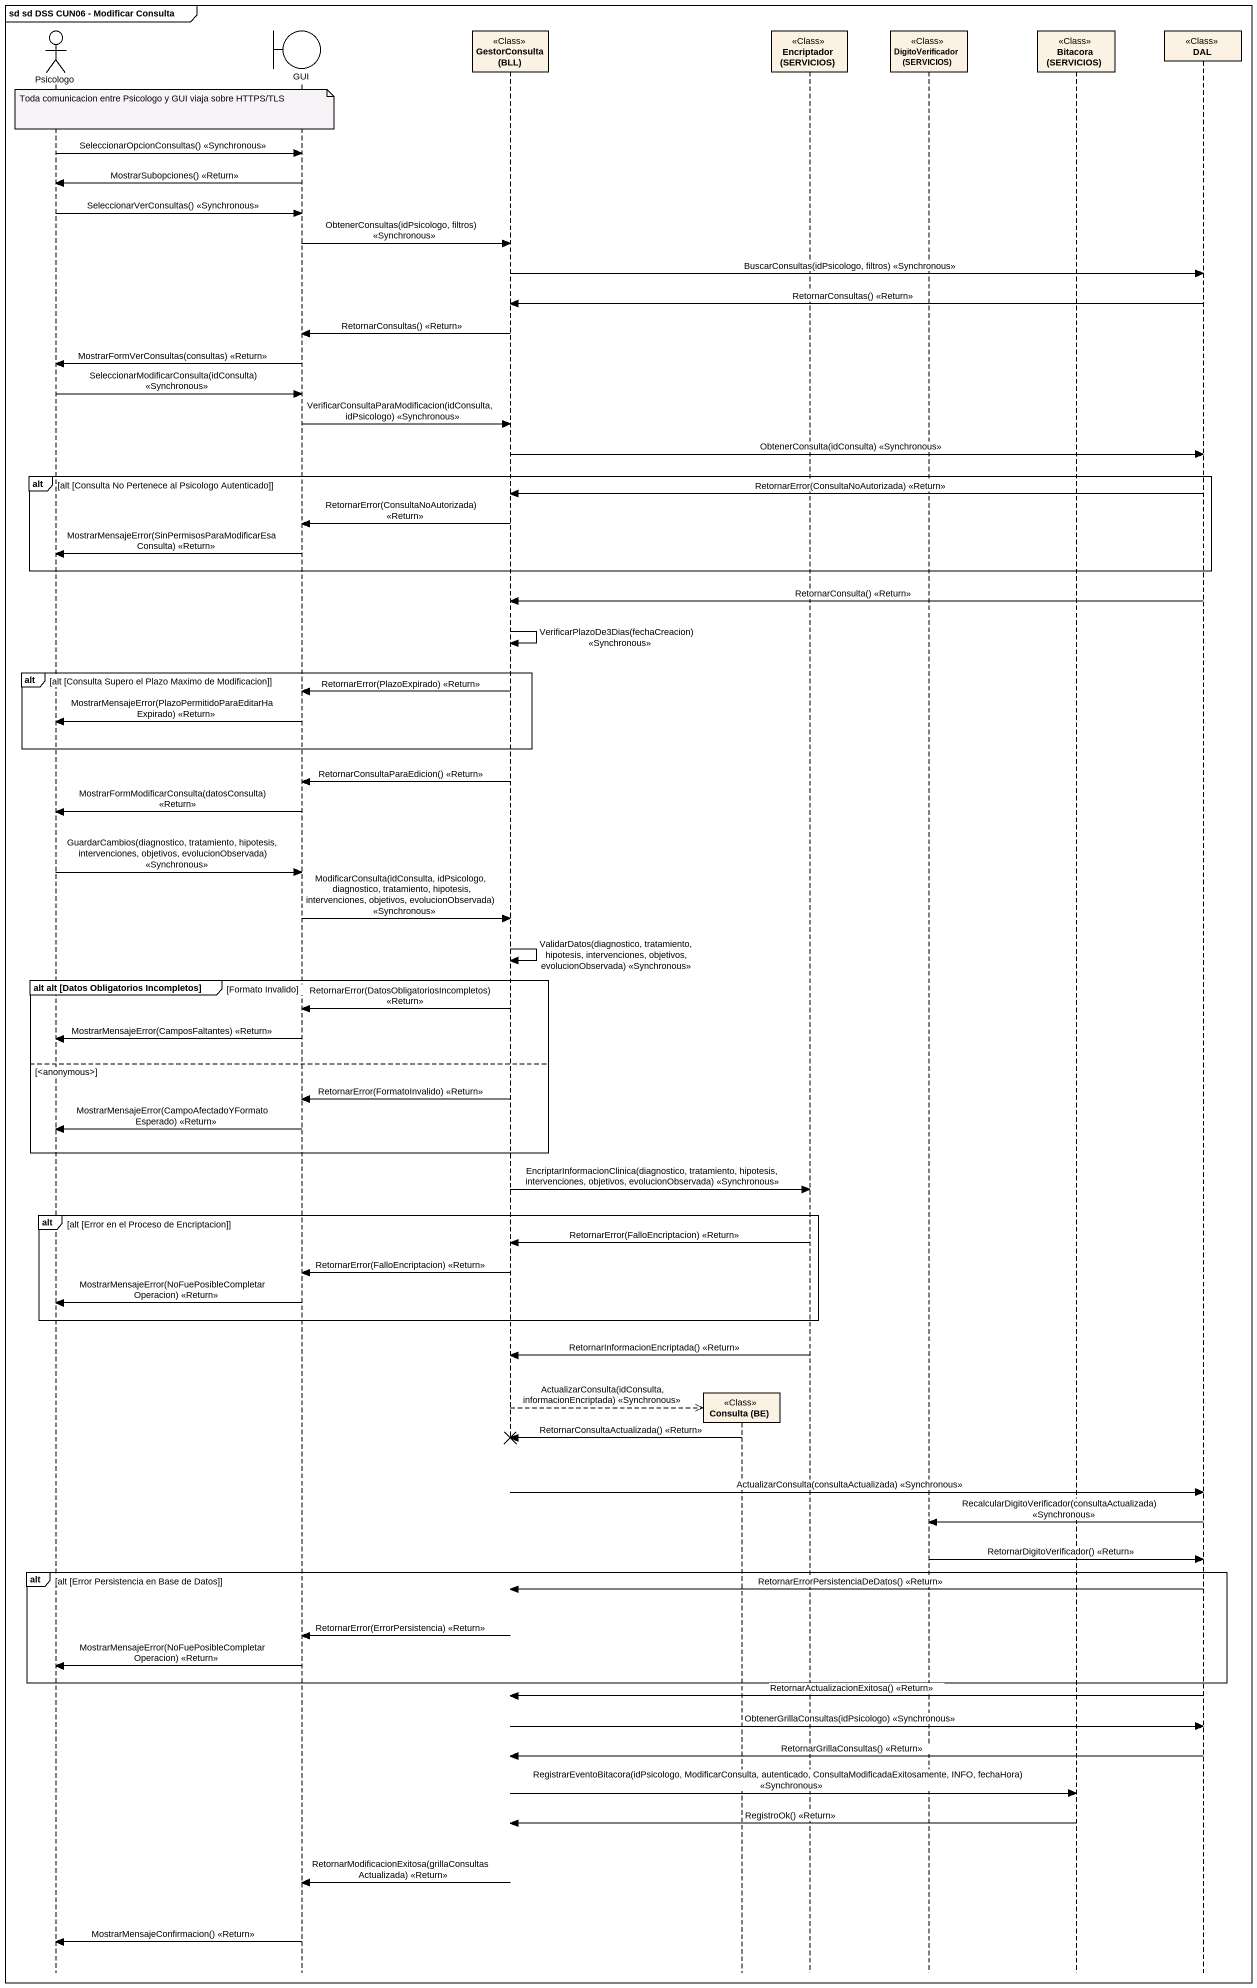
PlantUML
@startuml
mainframe sd sd DSS CUN06 - Modificar Consulta
hide footbox
actor Psicologo
boundary GUI
participant "GestorConsulta (BLL)" as GestorConsulta_BLL <<Class>>
participant "Consulta (BE)" as Consulta_BE <<Class>>
participant "Encriptador (SERVICIOS)" as Encriptador_SERVICIOS <<Class>>
participant "DigitoVerificador (SERVICIOS)" as DigitoVerificador_SERVICIOS <<Class>>
participant "Bitacora (SERVICIOS)" as Bitacora_SERVICIOS <<Class>>
participant DAL <<Class>>

note over Psicologo : Toda comunicacion entre Psicologo y GUI viaja sobre HTTPS/TLS
Psicologo -> GUI : SeleccionarOpcionConsultas() <<Synchronous>>
GUI -> Psicologo : MostrarSubopciones() <<Return>>
Psicologo -> GUI : SeleccionarVerConsultas() <<Synchronous>>
GUI -> GestorConsulta_BLL : ObtenerConsultas(idPsicologo, filtros) <<Synchronous>>
GestorConsulta_BLL -> DAL : BuscarConsultas(idPsicologo, filtros) <<Synchronous>>
DAL -> GestorConsulta_BLL : RetornarConsultas() <<Return>>
GestorConsulta_BLL -> GUI : RetornarConsultas() <<Return>>
GUI -> Psicologo : MostrarFormVerConsultas(consultas) <<Return>>
Psicologo -> GUI : SeleccionarModificarConsulta(idConsulta) <<Synchronous>>
GUI -> GestorConsulta_BLL : VerificarConsultaParaModificacion(idConsulta, idPsicologo) <<Synchronous>>
GestorConsulta_BLL -> DAL : ObtenerConsulta(idConsulta) <<Synchronous>>
alt alt [Consulta No Pertenece al Psicologo Autenticado]
  DAL -> GestorConsulta_BLL : RetornarError(ConsultaNoAutorizada) <<Return>>
  GestorConsulta_BLL -> GUI : RetornarError(ConsultaNoAutorizada) <<Return>>
  GUI -> Psicologo : MostrarMensajeError(SinPermisosParaModificarEsaConsulta) <<Return>>
end
DAL -> GestorConsulta_BLL : RetornarConsulta() <<Return>>
GestorConsulta_BLL -> GestorConsulta_BLL : VerificarPlazoDe3Dias(fechaCreacion) <<Synchronous>>
alt alt [Consulta Supero el Plazo Maximo de Modificacion]
  GestorConsulta_BLL -> GUI : RetornarError(PlazoExpirado) <<Return>>
  GUI -> Psicologo : MostrarMensajeError(PlazoPermitidoParaEditarHaExpirado) <<Return>>
end
GestorConsulta_BLL -> GUI : RetornarConsultaParaEdicion() <<Return>>
GUI -> Psicologo : MostrarFormModificarConsulta(datosConsulta) <<Return>>
Psicologo -> GUI : GuardarCambios(diagnostico, tratamiento, hipotesis, intervenciones, objetivos, evolucionObservada) <<Synchronous>>
GUI -> GestorConsulta_BLL : ModificarConsulta(idConsulta, idPsicologo, diagnostico, tratamiento, hipotesis, intervenciones, objetivos, evolucionObservada) <<Synchronous>>
GestorConsulta_BLL -> GestorConsulta_BLL : ValidarDatos(diagnostico, tratamiento, hipotesis, intervenciones, objetivos, evolucionObservada) <<Synchronous>>
group alt alt (Datos Obligatorios Incompletos) [Formato Invalido]
  GestorConsulta_BLL -> GUI : RetornarError(DatosObligatoriosIncompletos) <<Return>>
  GUI -> Psicologo : MostrarMensajeError(CamposFaltantes) <<Return>>
else <anonymous>
  GestorConsulta_BLL -> GUI : RetornarError(FormatoInvalido) <<Return>>
  GUI -> Psicologo : MostrarMensajeError(CampoAfectadoYFormatoEsperado) <<Return>>
end
GestorConsulta_BLL -> Encriptador_SERVICIOS : EncriptarInformacionClinica(diagnostico, tratamiento, hipotesis, intervenciones, objetivos, evolucionObservada) <<Synchronous>>
alt alt [Error en el Proceso de Encriptacion]
  Encriptador_SERVICIOS -> GestorConsulta_BLL : RetornarError(FalloEncriptacion) <<Return>>
  GestorConsulta_BLL -> GUI : RetornarError(FalloEncriptacion) <<Return>>
  GUI -> Psicologo : MostrarMensajeError(NoFuePosibleCompletarOperacion) <<Return>>
end
Encriptador_SERVICIOS -> GestorConsulta_BLL : RetornarInformacionEncriptada() <<Return>>
GestorConsulta_BLL -->> Consulta_BE ** : ActualizarConsulta(idConsulta, informacionEncriptada) <<Synchronous>>
Consulta_BE -> GestorConsulta_BLL !! : RetornarConsultaActualizada() <<Return>>
GestorConsulta_BLL -> DAL : ActualizarConsulta(consultaActualizada) <<Synchronous>>
DAL -> DigitoVerificador_SERVICIOS : RecalcularDigitoVerificador(consultaActualizada) <<Synchronous>>
DigitoVerificador_SERVICIOS -> DAL : RetornarDigitoVerificador() <<Return>>
alt alt [Error Persistencia en Base de Datos]
  DAL -> GestorConsulta_BLL : RetornarErrorPersistenciaDeDatos() <<Return>>
  GestorConsulta_BLL -> GUI : RetornarError(ErrorPersistencia) <<Return>>
  GUI -> Psicologo : MostrarMensajeError(NoFuePosibleCompletarOperacion) <<Return>>
end
DAL -> GestorConsulta_BLL : RetornarActualizacionExitosa() <<Return>>
GestorConsulta_BLL -> DAL : ObtenerGrillaConsultas(idPsicologo) <<Synchronous>>
DAL -> GestorConsulta_BLL : RetornarGrillaConsultas() <<Return>>
GestorConsulta_BLL -> Bitacora_SERVICIOS : RegistrarEventoBitacora(idPsicologo, ModificarConsulta, autenticado, ConsultaModificadaExitosamente, INFO, fechaHora) <<Synchronous>>
Bitacora_SERVICIOS -> GestorConsulta_BLL : RegistroOk() <<Return>>
GestorConsulta_BLL -> GUI : RetornarModificacionExitosa(grillaConsultasActualizada) <<Return>>
GUI -> Psicologo : MostrarMensajeConfirmacion() <<Return>>
@enduml
